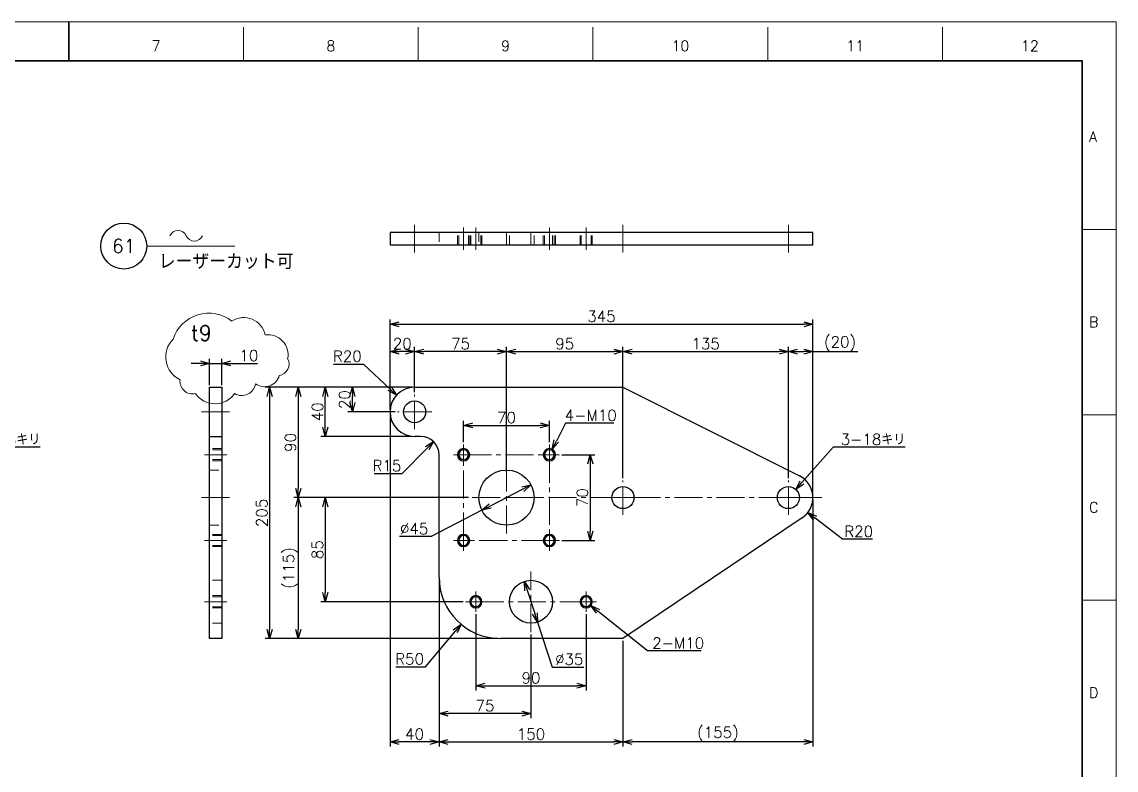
# Model space of a CAD drawing. Header units: millimetres. Extents: x 0 to 1764, y -17 to 1242.
# Drawn here: x 871 to 1764, y 631 to 1242 of the extents above; entities that cross this region are included whole.
import ezdxf
from ezdxf import colors
from ezdxf.entities.mleader import LeaderData, LeaderLine
from ezdxf.enums import TextEntityAlignment as Align
from ezdxf.math import Vec2, Vec3

# ---------------------------------------------------------------- set-up
doc = ezdxf.new("R2010")
doc.units = ezdxf.units.MM
doc.header["$LTSCALE"] = 1.2
doc.header["$PDMODE"] = 99
doc.header["$PDSIZE"] = 1
doc.linetypes.add('CENTER2', pattern=[28.575, 19.05, -3.175, 3.175, -3.175])
doc.linetypes.add('HIDDEN', pattern=[9.525, 6.35, -3.175])
for name, color, linetype, lineweight in [('02_SLIM', 4, 'Continuous', 13), ('04_HIDDEN', 2, 'HIDDEN', 13), ('05_CENTER', 4, 'CENTER2', 13), ('08_DIM', 3, 'Continuous', 13), ('90_FRAME', 5, 'Continuous', 35)]:
    doc.layers.add(name, color=color, linetype=linetype, lineweight=lineweight)
doc.layers.add('10_DRAFT', color=8, linetype='Continuous', lineweight=0, plot=False)
doc.layers.add('91_BLANK', color=5, linetype='Continuous', lineweight=0, plot=False)
doc.styles.add('KSS_TXT', font='txt.shx', dxfattribs={"bigfont": 'extfont2.shx'})
doc.styles.get("Standard").update_dxf_attribs({"font": 'txt.shx', "bigfont": 'extfont2.shx'})
doc.dimstyles.new('KSS_DIM', dxfattribs={"dimscale": 3, "dimtxt": 3, "dimasz": 2.5, "dimexe": 1.25, "dimexo": 0.625, "dimtad": 1, "dimdsep": 46, "dimtxsty": 'KSS_TXT', "dimblk": 'OPEN30', "dimcen": 0, "dimazin": 2, "dimtfac": 0.75, "dimtmove": 0, "dimatfit": 3, "dimldrblk": 'OPEN30', "dimfxl": 1.25, "dimtolj": 1, "dimarcsym": 0})
doc.dimstyles.new('KSS_DIM$3', dxfattribs={"dimscale": 3, "dimtxt": 3, "dimasz": 2.5, "dimexe": 1.25, "dimexo": 0.625, "dimtad": 1, "dimtih": 1, "dimtoh": 1, "dimdsep": 46, "dimtxsty": 'KSS_TXT', "dimblk": 'OPEN30', "dimcen": 0, "dimazin": 2, "dimtfac": 0.75, "dimtofl": 0, "dimtmove": 0, "dimatfit": 3, "dimldrblk": 'OPEN30', "dimfxl": 1.25, "dimtolj": 1, "dimarcsym": 0})
doc.dimstyles.new('KSS_DIM$4', dxfattribs={"dimscale": 3, "dimtxt": 3, "dimasz": 2.5, "dimexe": 1.25, "dimexo": 0.625, "dimtad": 1, "dimtih": 1, "dimtoh": 1, "dimdsep": 46, "dimtxsty": 'KSS_TXT', "dimblk": 'OPEN30', "dimcen": 0, "dimse1": 1, "dimazin": 2, "dimtfac": 0.75, "dimtofl": 0, "dimtmove": 0, "dimatfit": 3, "dimldrblk": 'OPEN30', "dimfxl": 1.25, "dimtolj": 1, "dimarcsym": 0})

# ---------------------------------------------------------------- blocks, each defined once
blk = doc.blocks.new('M10Tz_1_1')
at = {"color": 0}
for radius in [5, 4]:
    blk.add_circle((0, 0), radius, dxfattribs=at)
at = {"layer": '05_CENTER'}
for p, q in [((8.34, 0), (-8.34, 0)), ((0, -8.34), (0, 8.34))]:
    blk.add_line(p, q, dxfattribs=at)
blk = doc.blocks.new('_Open30')
at = {"color": 0, "linetype": 'ByBlock', "lineweight": -2}
for p, q in [((-1, 0.27), (0, 0)), ((0, 0), (-1, -0.27)), ((0, 0), (-1, 0))]:
    blk.add_line(p, q, dxfattribs=at)
blk = doc.blocks.new('*D168')
at = {"layer": '08_DIM', "color": 0, "lineweight": -2, "transparency": 16777216}
for p, q in [((1024.47, 945.28), (1024.47, 966.72)), ((1034.47, 945.28), (1034.47, 966.72)), ((1016.97, 962.97), (1009.47, 962.97)), ((1024.47, 962.97), (1034.47, 962.97)), ((1041.97, 962.97), (1063.72, 962.97))]:
    blk.add_line(p, q, dxfattribs=at)
at = {"layer": 'Defpoints', "color": 0, "transparency": 16777216}
for p in [(1034.47, 962.97), (1024.47, 943.41), (1034.47, 943.41)]:
    blk.add_point(p, dxfattribs=at)
at = {"layer": '08_DIM', "color": 0, "lineweight": -2, "transparency": 16777216, "xscale": 7.5, "yscale": 7.5, "zscale": 7.5}
blk.add_blockref('_Open30', (1024.47, 962.97), dxfattribs=at)
at = {"layer": '08_DIM', "color": 0, "lineweight": -2, "transparency": 16777216, "xscale": 7.5, "yscale": 7.5, "zscale": 7.5, "rotation": 180}
blk.add_blockref('_Open30', (1034.47, 962.97), dxfattribs=at)
at = {"layer": '08_DIM', "color": 0, "transparency": 16777216, "insert": (1056.59, 969.34), "char_height": 9, "attachment_point": 5, "style": 'KSS_TXT'}
blk.add_mtext('\\A1;10', dxfattribs=at)
blk = doc.blocks.new('*D172')
at = {"layer": '08_DIM', "color": 0, "lineweight": -2, "transparency": 16777216}
for p, q in [((1171.72, 925.28), (1171.72, 998.62)), ((1179.22, 994.87), (1509.22, 994.87)), ((1516.72, 855.28), (1516.72, 998.62))]:
    blk.add_line(p, q, dxfattribs=at)
at = {"layer": 'Defpoints', "color": 0, "transparency": 16777216}
for p in [(1516.72, 994.87), (1171.72, 923.41), (1516.72, 853.41)]:
    blk.add_point(p, dxfattribs=at)
at = {"layer": '08_DIM', "color": 0, "lineweight": -2, "transparency": 16777216, "xscale": 7.5, "yscale": 7.5, "zscale": 7.5, "rotation": 180}
blk.add_blockref('_Open30', (1171.72, 994.87), dxfattribs=at)
at = {"layer": '08_DIM', "color": 0, "lineweight": -2, "transparency": 16777216, "xscale": 7.5, "yscale": 7.5, "zscale": 7.5}
blk.add_blockref('_Open30', (1516.72, 994.87), dxfattribs=at)
at = {"layer": '08_DIM', "color": 0, "transparency": 16777216, "insert": (1344.22, 1001.25), "char_height": 9, "attachment_point": 5, "style": 'KSS_TXT'}
blk.add_mtext('\\A1;345', dxfattribs=at)
blk = doc.blocks.new('*D173')
at = {"layer": '08_DIM', "color": 0, "lineweight": -2, "transparency": 16777216}
for p, q in [((1171.72, 925.28), (1171.72, 976.34)), ((1191.72, 939.32), (1191.72, 976.34)), ((1184.22, 972.59), (1179.22, 972.59))]:
    blk.add_line(p, q, dxfattribs=at)
at = {"layer": 'Defpoints', "color": 0, "transparency": 16777216}
for p in [(1171.72, 972.59), (1191.72, 937.44), (1171.72, 923.41)]:
    blk.add_point(p, dxfattribs=at)
at = {"layer": '08_DIM', "color": 0, "lineweight": -2, "transparency": 16777216, "xscale": 7.5, "yscale": 7.5, "zscale": 7.5, "rotation": 180}
blk.add_blockref('_Open30', (1171.72, 972.59), dxfattribs=at)
at = {"layer": '08_DIM', "color": 0, "lineweight": -2, "transparency": 16777216, "xscale": 7.5, "yscale": 7.5, "zscale": 7.5}
blk.add_blockref('_Open30', (1191.72, 972.59), dxfattribs=at)
at = {"layer": '08_DIM', "color": 0, "transparency": 16777216, "insert": (1181.72, 978.97), "char_height": 9, "attachment_point": 5, "style": 'KSS_TXT'}
blk.add_mtext('\\A1;20', dxfattribs=at)
blk = doc.blocks.new('*D174')
at = {"layer": '08_DIM', "color": 0, "lineweight": -2, "transparency": 16777216}
for p, q in [((1361.72, 869.32), (1361.72, 976.34)), ((1496.72, 869.32), (1496.72, 976.34)), ((1369.22, 972.59), (1489.22, 972.59))]:
    blk.add_line(p, q, dxfattribs=at)
at = {"layer": 'Defpoints', "color": 0, "transparency": 16777216}
for p in [(1496.72, 972.59), (1361.72, 867.44), (1496.72, 867.44)]:
    blk.add_point(p, dxfattribs=at)
at = {"layer": '08_DIM', "color": 0, "lineweight": -2, "transparency": 16777216, "xscale": 7.5, "yscale": 7.5, "zscale": 7.5, "rotation": 180}
blk.add_blockref('_Open30', (1361.72, 972.59), dxfattribs=at)
at = {"layer": '08_DIM', "color": 0, "lineweight": -2, "transparency": 16777216, "xscale": 7.5, "yscale": 7.5, "zscale": 7.5}
blk.add_blockref('_Open30', (1496.72, 972.59), dxfattribs=at)
at = {"layer": '08_DIM', "color": 0, "transparency": 16777216, "insert": (1429.22, 978.97), "char_height": 9, "attachment_point": 5, "style": 'KSS_TXT'}
blk.add_mtext('\\A1;135', dxfattribs=at)
blk = doc.blocks.new('*D175')
at = {"layer": '08_DIM', "color": 0, "lineweight": -2, "transparency": 16777216}
for p, q in [((1266.72, 874.82), (1266.72, 976.34)), ((1361.72, 869.32), (1361.72, 976.34)), ((1274.22, 972.59), (1354.22, 972.59))]:
    blk.add_line(p, q, dxfattribs=at)
at = {"layer": 'Defpoints', "color": 0, "transparency": 16777216}
for p in [(1361.72, 972.59), (1266.72, 872.94), (1361.72, 867.44)]:
    blk.add_point(p, dxfattribs=at)
at = {"layer": '08_DIM', "color": 0, "lineweight": -2, "transparency": 16777216, "xscale": 7.5, "yscale": 7.5, "zscale": 7.5, "rotation": 180}
blk.add_blockref('_Open30', (1266.72, 972.59), dxfattribs=at)
at = {"layer": '08_DIM', "color": 0, "lineweight": -2, "transparency": 16777216, "xscale": 7.5, "yscale": 7.5, "zscale": 7.5}
blk.add_blockref('_Open30', (1361.72, 972.59), dxfattribs=at)
at = {"layer": '08_DIM', "color": 0, "transparency": 16777216, "insert": (1314.22, 978.97), "char_height": 9, "attachment_point": 5, "style": 'KSS_TXT'}
blk.add_mtext('\\A1;95', dxfattribs=at)
blk = doc.blocks.new('*D176')
at = {"layer": '08_DIM', "color": 0, "lineweight": -2, "transparency": 16777216}
for p, q in [((1191.72, 939.32), (1191.72, 976.34)), ((1266.72, 874.82), (1266.72, 976.34)), ((1259.22, 972.59), (1199.22, 972.59))]:
    blk.add_line(p, q, dxfattribs=at)
at = {"layer": 'Defpoints', "color": 0, "transparency": 16777216}
for p in [(1191.72, 972.59), (1191.72, 937.44), (1266.72, 872.94)]:
    blk.add_point(p, dxfattribs=at)
at = {"layer": '08_DIM', "color": 0, "lineweight": -2, "transparency": 16777216, "xscale": 7.5, "yscale": 7.5, "zscale": 7.5, "rotation": 180}
blk.add_blockref('_Open30', (1191.72, 972.59), dxfattribs=at)
at = {"layer": '08_DIM', "color": 0, "lineweight": -2, "transparency": 16777216, "xscale": 7.5, "yscale": 7.5, "zscale": 7.5}
blk.add_blockref('_Open30', (1266.72, 972.59), dxfattribs=at)
at = {"layer": '08_DIM', "color": 0, "transparency": 16777216, "insert": (1229.22, 978.97), "char_height": 9, "attachment_point": 5, "style": 'KSS_TXT'}
blk.add_mtext('\\A1;75', dxfattribs=at)
blk = doc.blocks.new('*D177')
at = {"layer": '08_DIM', "color": 0, "lineweight": -2, "transparency": 16777216}
for p, q in [((1231.72, 898.62), (1231.72, 916.13)), ((1239.22, 912.38), (1294.22, 912.38)), ((1301.72, 898.62), (1301.72, 916.13))]:
    blk.add_line(p, q, dxfattribs=at)
at = {"layer": 'Defpoints', "color": 0, "transparency": 16777216}
for p in [(1301.72, 912.38), (1231.72, 896.75), (1301.72, 896.75)]:
    blk.add_point(p, dxfattribs=at)
at = {"layer": '08_DIM', "color": 0, "lineweight": -2, "transparency": 16777216, "xscale": 7.5, "yscale": 7.5, "zscale": 7.5, "rotation": 180}
blk.add_blockref('_Open30', (1231.72, 912.38), dxfattribs=at)
at = {"layer": '08_DIM', "color": 0, "lineweight": -2, "transparency": 16777216, "xscale": 7.5, "yscale": 7.5, "zscale": 7.5}
blk.add_blockref('_Open30', (1301.72, 912.38), dxfattribs=at)
at = {"layer": '08_DIM', "color": 0, "transparency": 16777216, "insert": (1266.72, 918.75), "char_height": 9, "attachment_point": 5, "style": 'KSS_TXT'}
blk.add_mtext('\\A1;70', dxfattribs=at)
blk = doc.blocks.new('*D178')
at = {"layer": '08_DIM', "color": 0, "lineweight": -2, "transparency": 16777216}
for p, q in [((1311.94, 888.41), (1338.79, 888.41)), ((1335.04, 880.91), (1335.04, 825.91)), ((1311.94, 818.41), (1338.79, 818.41))]:
    blk.add_line(p, q, dxfattribs=at)
at = {"layer": 'Defpoints', "color": 0, "transparency": 16777216}
for p in [(1310.06, 888.41), (1310.06, 818.41), (1335.04, 818.41)]:
    blk.add_point(p, dxfattribs=at)
at = {"layer": '08_DIM', "color": 0, "lineweight": -2, "transparency": 16777216, "xscale": 7.5, "yscale": 7.5, "zscale": 7.5}
for p, rotation in [((1335.04, 888.41), 90), ((1335.04, 818.41), 270)]:
    blk.add_blockref('_Open30', p, dxfattribs=dict(at, rotation=rotation))
at = {"layer": '08_DIM', "color": 0, "transparency": 16777216, "insert": (1328.66, 853.41), "char_height": 9, "attachment_point": 5, "rotation": 90, "style": 'KSS_TXT'}
blk.add_mtext('\\A1;70', dxfattribs=at)
blk = doc.blocks.new('*D204')
at = {"layer": '08_DIM', "color": 0, "lineweight": -2, "transparency": 16777216}
for p, q in [((827.66, 894.52), (802.02, 865.73)), ((886.23, 894.52), (827.66, 894.52))]:
    blk.add_line(p, q, dxfattribs=at)
at = {"layer": 'Defpoints', "color": 0, "transparency": 16777216}
for p in [(797.03, 860.13), (785.06, 846.69)]:
    blk.add_point(p, dxfattribs=at)
at = {"layer": '08_DIM', "color": 0, "lineweight": -2, "transparency": 16777216, "xscale": 7.5, "yscale": 7.5, "zscale": 7.5, "rotation": 228.3152698209892}
blk.add_blockref('_Open30', (797.03, 860.13), dxfattribs=at)
at = {"layer": '08_DIM', "color": 0, "transparency": 16777216, "insert": (860.13, 900.9), "char_height": 9, "attachment_point": 5, "style": 'KSS_TXT'}
blk.add_mtext('\\A1;3-18キリ', dxfattribs=at)
blk = doc.blocks.new('*D206')
at = {"layer": '08_DIM', "color": 0, "lineweight": -2, "transparency": 16777216}
for p, q in [((1496.72, 869.32), (1496.72, 976.34)), ((1516.72, 855.28), (1516.72, 976.34)), ((1504.22, 972.59), (1509.22, 972.59)), ((1516.72, 972.59), (1553.47, 972.59))]:
    blk.add_line(p, q, dxfattribs=at)
at = {"layer": 'Defpoints', "color": 0, "transparency": 16777216}
for p in [(1516.72, 972.59), (1496.72, 867.44), (1516.72, 853.41)]:
    blk.add_point(p, dxfattribs=at)
at = {"layer": '08_DIM', "color": 0, "lineweight": -2, "transparency": 16777216, "xscale": 7.5, "yscale": 7.5, "zscale": 7.5, "rotation": 180}
blk.add_blockref('_Open30', (1496.72, 972.59), dxfattribs=at)
at = {"layer": '08_DIM', "color": 0, "lineweight": -2, "transparency": 16777216, "xscale": 7.5, "yscale": 7.5, "zscale": 7.5}
blk.add_blockref('_Open30', (1516.72, 972.59), dxfattribs=at)
at = {"layer": '08_DIM', "color": 0, "transparency": 16777216, "insert": (1538.85, 978.97), "char_height": 9, "attachment_point": 5, "style": 'KSS_TXT'}
blk.add_mtext('\\A1;(20)', dxfattribs=at)
blk = doc.blocks.new('*D223')
at = {"layer": '08_DIM', "color": 0, "lineweight": -2, "transparency": 16777216}
for p, q in [((1211.72, 786.53), (1211.72, 650.25)), ((1361.72, 736.53), (1361.72, 650.25)), ((1219.22, 654), (1354.22, 654))]:
    blk.add_line(p, q, dxfattribs=at)
at = {"layer": 'Defpoints', "color": 0, "transparency": 16777216}
for p in [(1211.72, 788.41), (1361.72, 738.41), (1361.72, 654)]:
    blk.add_point(p, dxfattribs=at)
at = {"layer": '08_DIM', "color": 0, "lineweight": -2, "transparency": 16777216, "xscale": 7.5, "yscale": 7.5, "zscale": 7.5, "rotation": 180}
blk.add_blockref('_Open30', (1211.72, 654), dxfattribs=at)
at = {"layer": '08_DIM', "color": 0, "lineweight": -2, "transparency": 16777216, "xscale": 7.5, "yscale": 7.5, "zscale": 7.5}
blk.add_blockref('_Open30', (1361.72, 654), dxfattribs=at)
at = {"layer": '08_DIM', "color": 0, "transparency": 16777216, "insert": (1286.72, 660.38), "char_height": 9, "attachment_point": 5, "style": 'KSS_TXT'}
blk.add_mtext('\\A1;150', dxfattribs=at)
blk = doc.blocks.new('*D213')
at = {"layer": '08_DIM', "color": 0, "lineweight": -2, "transparency": 16777216}
for p, q in [((1235.67, 853.41), (1115.18, 853.41)), ((1118.93, 845.91), (1118.93, 775.91)), ((1231.51, 768.41), (1115.18, 768.41))]:
    blk.add_line(p, q, dxfattribs=at)
at = {"layer": 'Defpoints', "color": 0, "transparency": 16777216}
for p in [(1237.54, 853.41), (1118.93, 768.41), (1233.38, 768.41)]:
    blk.add_point(p, dxfattribs=at)
at = {"layer": '08_DIM', "color": 0, "lineweight": -2, "transparency": 16777216, "xscale": 7.5, "yscale": 7.5, "zscale": 7.5}
for p, rotation in [((1118.93, 853.41), 90), ((1118.93, 768.41), 270)]:
    blk.add_blockref('_Open30', p, dxfattribs=dict(at, rotation=rotation))
at = {"layer": '08_DIM', "color": 0, "transparency": 16777216, "insert": (1112.56, 810.91), "char_height": 9, "attachment_point": 5, "rotation": 90, "style": 'KSS_TXT'}
blk.add_mtext('\\A1;85', dxfattribs=at)
blk = doc.blocks.new('*D214')
at = {"layer": '08_DIM', "color": 0, "lineweight": -2, "transparency": 16777216}
for p, q in [((1171.72, 921.53), (1171.72, 650.25)), ((1211.72, 786.53), (1211.72, 650.25)), ((1204.22, 654), (1179.22, 654))]:
    blk.add_line(p, q, dxfattribs=at)
at = {"layer": 'Defpoints', "color": 0, "transparency": 16777216}
for p in [(1171.72, 923.41), (1211.72, 788.41), (1171.72, 654)]:
    blk.add_point(p, dxfattribs=at)
at = {"layer": '08_DIM', "color": 0, "lineweight": -2, "transparency": 16777216, "xscale": 7.5, "yscale": 7.5, "zscale": 7.5, "rotation": 180}
blk.add_blockref('_Open30', (1171.72, 654), dxfattribs=at)
at = {"layer": '08_DIM', "color": 0, "lineweight": -2, "transparency": 16777216, "xscale": 7.5, "yscale": 7.5, "zscale": 7.5}
blk.add_blockref('_Open30', (1211.72, 654), dxfattribs=at)
at = {"layer": '08_DIM', "color": 0, "transparency": 16777216, "insert": (1191.72, 660.38), "char_height": 9, "attachment_point": 5, "style": 'KSS_TXT'}
blk.add_mtext('\\A1;40', dxfattribs=at)
blk = doc.blocks.new('*D215')
at = {"layer": '08_DIM', "color": 0, "lineweight": -2, "transparency": 16777216}
for p, q in [((1189.85, 943.41), (1069.75, 943.41)), ((1073.5, 935.91), (1073.5, 745.91)), ((1259.85, 738.41), (1069.75, 738.41))]:
    blk.add_line(p, q, dxfattribs=at)
at = {"layer": 'Defpoints', "color": 0, "transparency": 16777216}
for p in [(1191.72, 943.41), (1073.5, 738.41), (1261.72, 738.41)]:
    blk.add_point(p, dxfattribs=at)
at = {"layer": '08_DIM', "color": 0, "lineweight": -2, "transparency": 16777216, "xscale": 7.5, "yscale": 7.5, "zscale": 7.5}
for p, rotation in [((1073.5, 943.41), 90), ((1073.5, 738.41), 270)]:
    blk.add_blockref('_Open30', p, dxfattribs=dict(at, rotation=rotation))
at = {"layer": '08_DIM', "color": 0, "transparency": 16777216, "insert": (1067.13, 840.91), "char_height": 9, "attachment_point": 5, "rotation": 90, "style": 'KSS_TXT'}
blk.add_mtext('\\A1;205', dxfattribs=at)
blk = doc.blocks.new('*D216')
at = {"layer": '08_DIM', "color": 0, "lineweight": -2, "transparency": 16777216}
for p, q in [((1235.67, 853.41), (1093.12, 853.41)), ((1096.87, 845.91), (1096.87, 745.91)), ((1259.85, 738.41), (1093.12, 738.41))]:
    blk.add_line(p, q, dxfattribs=at)
at = {"layer": 'Defpoints', "color": 0, "transparency": 16777216}
for p in [(1237.54, 853.41), (1096.87, 738.41), (1261.72, 738.41)]:
    blk.add_point(p, dxfattribs=at)
at = {"layer": '08_DIM', "color": 0, "lineweight": -2, "transparency": 16777216, "xscale": 7.5, "yscale": 7.5, "zscale": 7.5}
for p, rotation in [((1096.87, 853.41), 90), ((1096.87, 738.41), 270)]:
    blk.add_blockref('_Open30', p, dxfattribs=dict(at, rotation=rotation))
at = {"layer": '08_DIM', "color": 0, "transparency": 16777216, "insert": (1090.5, 795.91), "char_height": 9, "attachment_point": 5, "rotation": 90, "style": 'KSS_TXT'}
blk.add_mtext('\\A1;(115)', dxfattribs=at)
blk = doc.blocks.new('*D217')
at = {"layer": '08_DIM', "color": 0, "lineweight": -2, "transparency": 16777216}
for p, q in [((1516.72, 851.53), (1516.72, 650.25)), ((1361.72, 736.53), (1361.72, 650.25)), ((1509.22, 654), (1369.22, 654))]:
    blk.add_line(p, q, dxfattribs=at)
at = {"layer": 'Defpoints', "color": 0, "transparency": 16777216}
for p in [(1516.72, 853.41), (1361.72, 738.41), (1361.72, 654)]:
    blk.add_point(p, dxfattribs=at)
at = {"layer": '08_DIM', "color": 0, "lineweight": -2, "transparency": 16777216, "xscale": 7.5, "yscale": 7.5, "zscale": 7.5, "rotation": 180}
blk.add_blockref('_Open30', (1361.72, 654), dxfattribs=at)
at = {"layer": '08_DIM', "color": 0, "lineweight": -2, "transparency": 16777216, "xscale": 7.5, "yscale": 7.5, "zscale": 7.5}
blk.add_blockref('_Open30', (1516.72, 654), dxfattribs=at)
at = {"layer": '08_DIM', "color": 0, "transparency": 16777216, "insert": (1439.22, 660.38), "char_height": 9, "attachment_point": 5, "style": 'KSS_TXT'}
blk.add_mtext('\\A1;(155)', dxfattribs=at)
blk = doc.blocks.new('*D218')
at = {"layer": '08_DIM', "color": 0, "lineweight": -2, "transparency": 16777216}
for p, q in [((1241.72, 758.19), (1241.72, 696.13)), ((1331.72, 758.19), (1331.72, 696.13)), ((1249.22, 699.88), (1324.22, 699.88))]:
    blk.add_line(p, q, dxfattribs=at)
at = {"layer": 'Defpoints', "color": 0, "transparency": 16777216}
for p in [(1241.72, 760.07), (1331.72, 760.07), (1331.72, 699.88)]:
    blk.add_point(p, dxfattribs=at)
at = {"layer": '08_DIM', "color": 0, "lineweight": -2, "transparency": 16777216, "xscale": 7.5, "yscale": 7.5, "zscale": 7.5, "rotation": 180}
blk.add_blockref('_Open30', (1241.72, 699.88), dxfattribs=at)
at = {"layer": '08_DIM', "color": 0, "lineweight": -2, "transparency": 16777216, "xscale": 7.5, "yscale": 7.5, "zscale": 7.5}
blk.add_blockref('_Open30', (1331.72, 699.88), dxfattribs=at)
at = {"layer": '08_DIM', "color": 0, "transparency": 16777216, "insert": (1286.72, 706.25), "char_height": 9, "attachment_point": 5, "style": 'KSS_TXT'}
blk.add_mtext('\\A1;90', dxfattribs=at)
blk = doc.blocks.new('*D219')
at = {"layer": '08_DIM', "color": 0, "lineweight": -2, "transparency": 16777216}
for p, q in [((1211.72, 786.53), (1211.72, 673.46)), ((1286.72, 741.7), (1286.72, 673.46)), ((1279.22, 677.21), (1219.22, 677.21))]:
    blk.add_line(p, q, dxfattribs=at)
at = {"layer": 'Defpoints', "color": 0, "transparency": 16777216}
for p in [(1211.72, 788.41), (1286.72, 743.58), (1211.72, 677.21)]:
    blk.add_point(p, dxfattribs=at)
at = {"layer": '08_DIM', "color": 0, "lineweight": -2, "transparency": 16777216, "xscale": 7.5, "yscale": 7.5, "zscale": 7.5, "rotation": 180}
blk.add_blockref('_Open30', (1211.72, 677.21), dxfattribs=at)
at = {"layer": '08_DIM', "color": 0, "lineweight": -2, "transparency": 16777216, "xscale": 7.5, "yscale": 7.5, "zscale": 7.5}
blk.add_blockref('_Open30', (1286.72, 677.21), dxfattribs=at)
at = {"layer": '08_DIM', "color": 0, "transparency": 16777216, "insert": (1249.22, 683.58), "char_height": 9, "attachment_point": 5, "style": 'KSS_TXT'}
blk.add_mtext('\\A1;75', dxfattribs=at)
blk = doc.blocks.new('*D220')
at = {"layer": '08_DIM', "color": 0, "lineweight": -2, "transparency": 16777216}
for p, q in [((1189.85, 943.41), (1137.28, 943.41)), ((1141.03, 930.91), (1141.03, 935.91)), ((1175.81, 923.41), (1137.28, 923.41))]:
    blk.add_line(p, q, dxfattribs=at)
at = {"layer": 'Defpoints', "color": 0, "transparency": 16777216}
for p in [(1141.03, 943.41), (1191.72, 943.41), (1177.69, 923.41)]:
    blk.add_point(p, dxfattribs=at)
at = {"layer": '08_DIM', "color": 0, "lineweight": -2, "transparency": 16777216, "xscale": 7.5, "yscale": 7.5, "zscale": 7.5}
for p, rotation in [((1141.03, 943.41), 90), ((1141.03, 923.41), 270)]:
    blk.add_blockref('_Open30', p, dxfattribs=dict(at, rotation=rotation))
at = {"layer": '08_DIM', "color": 0, "transparency": 16777216, "insert": (1134.66, 933.41), "char_height": 9, "attachment_point": 5, "rotation": 90, "style": 'KSS_TXT'}
blk.add_mtext('\\A1;20', dxfattribs=at)
blk = doc.blocks.new('*D221')
at = {"layer": '08_DIM', "color": 0, "lineweight": -2, "transparency": 16777216}
for p, q in [((1189.85, 943.41), (1115.18, 943.41)), ((1118.93, 910.91), (1118.93, 935.91)), ((1189.85, 903.41), (1115.18, 903.41))]:
    blk.add_line(p, q, dxfattribs=at)
at = {"layer": 'Defpoints', "color": 0, "transparency": 16777216}
for p in [(1118.93, 943.41), (1191.72, 943.41), (1191.72, 903.41)]:
    blk.add_point(p, dxfattribs=at)
at = {"layer": '08_DIM', "color": 0, "lineweight": -2, "transparency": 16777216, "xscale": 7.5, "yscale": 7.5, "zscale": 7.5}
for p, rotation in [((1118.93, 943.41), 90), ((1118.93, 903.41), 270)]:
    blk.add_blockref('_Open30', p, dxfattribs=dict(at, rotation=rotation))
at = {"layer": '08_DIM', "color": 0, "transparency": 16777216, "insert": (1112.56, 923.41), "char_height": 9, "attachment_point": 5, "rotation": 90, "style": 'KSS_TXT'}
blk.add_mtext('\\A1;40', dxfattribs=at)
blk = doc.blocks.new('*D222')
at = {"layer": '08_DIM', "color": 0, "lineweight": -2, "transparency": 16777216}
for p, q in [((1189.85, 943.41), (1093.12, 943.41)), ((1096.87, 935.91), (1096.87, 860.91)), ((1235.67, 853.41), (1093.12, 853.41))]:
    blk.add_line(p, q, dxfattribs=at)
at = {"layer": 'Defpoints', "color": 0, "transparency": 16777216}
for p in [(1191.72, 943.41), (1096.87, 853.41), (1237.54, 853.41)]:
    blk.add_point(p, dxfattribs=at)
at = {"layer": '08_DIM', "color": 0, "lineweight": -2, "transparency": 16777216, "xscale": 7.5, "yscale": 7.5, "zscale": 7.5}
for p, rotation in [((1096.87, 943.41), 90), ((1096.87, 853.41), 270)]:
    blk.add_blockref('_Open30', p, dxfattribs=dict(at, rotation=rotation))
at = {"layer": '08_DIM', "color": 0, "transparency": 16777216, "insert": (1090.5, 898.41), "char_height": 9, "attachment_point": 5, "rotation": 90, "style": 'KSS_TXT'}
blk.add_mtext('\\A1;90', dxfattribs=at)
blk = doc.blocks.new('*D224')
at = {"layer": '08_DIM', "color": 0, "lineweight": -2, "transparency": 16777216}
for p, q in [((1540.88, 819.44), (1518.52, 836.64)), ((1565.25, 819.44), (1540.88, 819.44))]:
    blk.add_line(p, q, dxfattribs=at)
at = {"layer": 'Defpoints', "color": 0, "transparency": 16777216}
for p in [(1496.72, 853.41), (1512.58, 841.21)]:
    blk.add_point(p, dxfattribs=at)
at = {"layer": '08_DIM', "color": 0, "lineweight": -2, "transparency": 16777216, "xscale": 7.5, "yscale": 7.5, "zscale": 7.5, "rotation": 142.43372077213}
blk.add_blockref('_Open30', (1512.58, 841.21), dxfattribs=at)
at = {"layer": '08_DIM', "color": 0, "transparency": 16777216, "insert": (1554, 825.82), "char_height": 9, "attachment_point": 5, "style": 'KSS_TXT'}
blk.add_mtext('\\A1;R20', dxfattribs=at)
blk = doc.blocks.new('*D209')
at = {"layer": '08_DIM', "color": 0, "lineweight": -2, "transparency": 16777216}
for p, q in [((1125.6, 962.4), (1149.98, 962.4)), ((1149.98, 962.4), (1171.63, 942.18))]:
    blk.add_line(p, q, dxfattribs=at)
at = {"layer": 'Defpoints', "color": 0, "transparency": 16777216}
for p in [(1177.11, 937.06), (1191.72, 923.41)]:
    blk.add_point(p, dxfattribs=at)
at = {"layer": '08_DIM', "color": 0, "lineweight": -2, "transparency": 16777216, "xscale": 7.5, "yscale": 7.5, "zscale": 7.5, "rotation": 316.9524721865811}
blk.add_blockref('_Open30', (1177.11, 937.06), dxfattribs=at)
at = {"layer": '08_DIM', "color": 0, "transparency": 16777216, "insert": (1136.85, 968.78), "char_height": 9, "attachment_point": 5, "style": 'KSS_TXT'}
blk.add_mtext('\\A1;R20', dxfattribs=at)
blk = doc.blocks.new('*D210')
at = {"layer": '08_DIM', "color": 0, "lineweight": -2, "transparency": 16777216}
for p, q in [((1181.55, 873.05), (1202, 893.74)), ((1158.67, 873.05), (1181.55, 873.05))]:
    blk.add_line(p, q, dxfattribs=at)
at = {"layer": 'Defpoints', "color": 0, "transparency": 16777216}
for p in [(1196.72, 888.41), (1186.18, 877.74)]:
    blk.add_point(p, dxfattribs=at)
at = {"layer": '08_DIM', "color": 0, "lineweight": -2, "transparency": 16777216, "xscale": 7.5, "yscale": 7.5, "zscale": 7.5, "rotation": 45.33761235152977}
blk.add_blockref('_Open30', (1207.27, 899.08), dxfattribs=at)
at = {"layer": '08_DIM', "color": 0, "transparency": 16777216, "insert": (1169.17, 879.42), "char_height": 9, "attachment_point": 5, "style": 'KSS_TXT'}
blk.add_mtext('\\A1;R15', dxfattribs=at)
blk = doc.blocks.new('*D211')
at = {"layer": '08_DIM', "color": 0, "lineweight": -2, "transparency": 16777216}
for p, q in [((1200.78, 715.39), (1224.88, 744.26)), ((1176.4, 715.39), (1200.78, 715.39))]:
    blk.add_line(p, q, dxfattribs=at)
at = {"layer": 'Defpoints', "color": 0, "transparency": 16777216}
for p in [(1261.72, 788.41), (1229.69, 750.02)]:
    blk.add_point(p, dxfattribs=at)
at = {"layer": '08_DIM', "color": 0, "lineweight": -2, "transparency": 16777216, "xscale": 7.5, "yscale": 7.5, "zscale": 7.5, "rotation": 50.15106140662692}
blk.add_blockref('_Open30', (1229.69, 750.02), dxfattribs=at)
at = {"layer": '08_DIM', "color": 0, "transparency": 16777216, "insert": (1187.65, 721.76), "char_height": 9, "attachment_point": 5, "style": 'KSS_TXT'}
blk.add_mtext('\\A1;R50', dxfattribs=at)
blk = doc.blocks.new('*D212')
at = {"layer": '08_DIM', "color": 0, "lineweight": -2, "transparency": 16777216}
for p, q in [((1283.64, 777.92), (1289.81, 758.9)), ((1292.13, 751.76), (1304.03, 715.12)), ((1304.03, 715.12), (1329.9, 715.12))]:
    blk.add_line(p, q, dxfattribs=at)
at = {"layer": 'Defpoints', "color": 0, "transparency": 16777216}
for p in [(1281.32, 785.05), (1292.13, 751.76)]:
    blk.add_point(p, dxfattribs=at)
at = {"layer": '08_DIM', "color": 0, "lineweight": -2, "transparency": 16777216, "xscale": 7.5, "yscale": 7.5, "zscale": 7.5}
for p, rotation in [((1281.32, 785.05), 107.9911518152265), ((1292.13, 751.76), 287.9911518152264)]:
    blk.add_blockref('_Open30', p, dxfattribs=dict(at, rotation=rotation))
at = {"layer": '08_DIM', "color": 0, "transparency": 16777216, "insert": (1317.9, 721.5), "char_height": 9, "attachment_point": 5, "style": 'KSS_TXT'}
blk.add_mtext('\\A1;%%C35', dxfattribs=at)
blk = doc.blocks.new('*D207')
at = {"layer": '08_DIM', "color": 0, "lineweight": -2, "transparency": 16777216}
for p, q in [((1381.68, 728.35), (1341.48, 760.59)), ((1425.56, 728.35), (1381.68, 728.35))]:
    blk.add_line(p, q, dxfattribs=at)
at = {"layer": 'Defpoints', "color": 0, "transparency": 16777216}
for p in [(1327.82, 771.53), (1335.62, 765.28)]:
    blk.add_point(p, dxfattribs=at)
at = {"layer": '08_DIM', "color": 0, "lineweight": -2, "transparency": 16777216, "xscale": 7.5, "yscale": 7.5, "zscale": 7.5, "rotation": 141.2777189772902}
blk.add_blockref('_Open30', (1335.62, 765.28), dxfattribs=at)
at = {"layer": '08_DIM', "color": 0, "transparency": 16777216, "insert": (1406.81, 734.72), "char_height": 9, "attachment_point": 5, "style": 'KSS_TXT'}
blk.add_mtext('\\A1;2-M10', dxfattribs=at)
blk = doc.blocks.new('*D208')
at = {"layer": '08_DIM', "color": 0, "lineweight": -2, "transparency": 16777216}
for p, q in [((1533.34, 894.52), (1507.7, 865.73)), ((1591.91, 894.52), (1533.34, 894.52))]:
    blk.add_line(p, q, dxfattribs=at)
at = {"layer": 'Defpoints', "color": 0, "transparency": 16777216}
for p in [(1502.71, 860.13), (1490.74, 846.69)]:
    blk.add_point(p, dxfattribs=at)
at = {"layer": '08_DIM', "color": 0, "lineweight": -2, "transparency": 16777216, "xscale": 7.5, "yscale": 7.5, "zscale": 7.5, "rotation": 228.3152698209887}
blk.add_blockref('_Open30', (1502.71, 860.13), dxfattribs=at)
at = {"layer": '08_DIM', "color": 0, "transparency": 16777216, "insert": (1565.81, 900.9), "char_height": 9, "attachment_point": 5, "style": 'KSS_TXT'}
blk.add_mtext('\\A1;3-18キリ', dxfattribs=at)
blk = doc.blocks.new('*D225')
at = {"layer": '08_DIM', "color": 0, "lineweight": -2, "transparency": 16777216}
for p, q in [((1314.85, 914.17), (1307.4, 899.54)), ((1354.23, 914.17), (1314.85, 914.17))]:
    blk.add_line(p, q, dxfattribs=at)
at = {"layer": 'Defpoints', "color": 0, "transparency": 16777216}
for p in [(1303.99, 892.86), (1299.45, 883.95)]:
    blk.add_point(p, dxfattribs=at)
at = {"layer": '08_DIM', "color": 0, "lineweight": -2, "transparency": 16777216, "xscale": 7.5, "yscale": 7.5, "zscale": 7.5, "rotation": 242.9950106486229}
blk.add_blockref('_Open30', (1303.99, 892.86), dxfattribs=at)
at = {"layer": '08_DIM', "color": 0, "transparency": 16777216, "insert": (1335.48, 920.54), "char_height": 9, "attachment_point": 5, "style": 'KSS_TXT'}
blk.add_mtext('\\A1;4-M10', dxfattribs=at)
blk = doc.blocks.new('*D226')
at = {"layer": '08_DIM', "color": 0, "lineweight": -2, "transparency": 16777216}
for p, q in [((1280.05, 860.3), (1253.4, 846.51)), ((1246.74, 843.07), (1205.28, 821.61)), ((1205.28, 821.61), (1179.4, 821.61))]:
    blk.add_line(p, q, dxfattribs=at)
at = {"layer": 'Defpoints', "color": 0, "transparency": 16777216}
for p in [(1286.71, 863.75), (1246.74, 843.07)]:
    blk.add_point(p, dxfattribs=at)
at = {"layer": '08_DIM', "color": 0, "lineweight": -2, "transparency": 16777216, "xscale": 7.5, "yscale": 7.5, "zscale": 7.5}
for p, rotation in [((1286.71, 863.75), 27.36183363614655), ((1246.74, 843.07), 207.3618336361465)]:
    blk.add_blockref('_Open30', p, dxfattribs=dict(at, rotation=rotation))
at = {"layer": '08_DIM', "color": 0, "transparency": 16777216, "insert": (1191.4, 827.98), "char_height": 9, "attachment_point": 5, "style": 'KSS_TXT'}
blk.add_mtext('\\A1;%%C45', dxfattribs=at)
blk = doc.blocks.new('AM_BALLOON1')
at = {"transparency": 16777216}
blk.add_circle((0, 0), 5, dxfattribs=at)
blk.add_attdef('B_NUMBER', text='', height=3, dxfattribs=at).set_placement((0, 0), align=Align.MIDDLE_CENTER)
blk = doc.blocks.new('_OPEN')
at = {"color": 0, "linetype": 'ByBlock'}
for p, q in [((-1, 0.17), (0, 0)), ((0, 0), (-1, -0.17)), ((0, 0), (-1, 0))]:
    blk.add_line(p, q, dxfattribs=at)
blk = doc.blocks.new('p1ba05')
for centre, start, end in [((-2.95, 0.29), 24.2276, 155.5758), ((0, 1.62), 204.2276, 335.5758)]:
    blk.add_arc(centre, 1.62, start, end)

msp = doc.modelspace()

# ---------------------------------------------------------------- linework, layer by layer
at = {"color": 0}
for p, q in [((1191.724, 943.407), (1361.724, 943.407)), ((1361.724, 943.407), (1505.682, 871.288)), ((1024.47, 903.407), (1034.47, 903.407)), ((1196.724, 903.407), (1191.724, 903.407)), ((1211.724, 788.407), (1211.724, 888.407)), ((1507.893, 836.816), (1361.724, 738.407)), ((1361.724, 738.407), (1261.724, 738.407))]:
    msp.add_line(p, q, dxfattribs=at)
for points in [[(1171.724, 1069.648), (1171.724, 1059.648), (1516.724, 1059.648), (1516.724, 1069.648)], [(1034.47, 943.407), (1034.47, 738.407), (1024.47, 738.407), (1024.47, 943.407)]]:
    msp.add_lwpolyline(points, close=True, dxfattribs=at)
for centre, radius in [((1191.724, 923.407), 9), ((1266.724, 853.407), 22.5), ((1361.724, 853.407), 9), ((1496.724, 853.407), 9), ((1286.724, 768.407), 17.5)]:
    msp.add_circle(centre, radius, dxfattribs=at)
for centre, radius, start, end in [((1191.724, 923.407), 20, 90, 270), ((1196.724, 888.407), 15, 0, 90), ((1496.724, 853.407), 20, 303.950669, 63.390604), ((1261.724, 788.407), 50, 180, 270)]:
    msp.add_arc(centre, radius, start, end, dxfattribs=at)
at = {"layer": '02_SLIM', "color": 1}
msp.add_lwpolyline([(1042.618, 997.503, -0.5205671), (1069.973, 986.11, -0.5205671), (1088.21, 966.741, -0.5205671), (1081.372, 953.07, -0.5205671), (1061.995, 946.234, -0.5205671), (1044.898, 938.258, -0.5205671), (1012.983, 938.258, -0.5205671), (1000.445, 949.652, -0.5205671), (994.746, 982.692, -0.5205671)], format="xyb", close=True, dxfattribs=at)
at = {"layer": '04_HIDDEN'}
for p, q in [((1211.724, 1069.648), (1211.724, 1059.648)), ((1226.724, 1059.648), (1226.724, 1069.648)), ((1227.724, 1059.648), (1227.724, 1069.648)), ((1235.724, 1059.648), (1235.724, 1069.648)), ((1236.724, 1059.648), (1236.724, 1069.648)), ((1244.224, 1069.648), (1244.224, 1059.648)), ((1286.724, 1069.648), (1286.724, 1059.648)), ((1289.224, 1059.648), (1289.224, 1069.648)), ((1296.724, 1059.648), (1296.724, 1069.648)), ((1297.724, 1059.648), (1297.724, 1069.648)), ((1305.724, 1059.648), (1305.724, 1069.648)), ((1306.724, 1059.648), (1306.724, 1069.648)), ((1034.47, 893.407), (1024.47, 893.407)), ((1034.47, 892.407), (1024.47, 892.407)), ((1034.47, 884.407), (1024.47, 884.407)), ((1034.47, 883.407), (1024.47, 883.407)), ((1024.47, 875.907), (1034.47, 875.907)), ((1024.47, 830.907), (1034.47, 830.907)), ((1034.47, 823.407), (1024.47, 823.407)), ((1034.47, 822.407), (1024.47, 822.407)), ((1034.47, 814.407), (1024.47, 814.407)), ((1034.47, 813.407), (1024.47, 813.407)), ((1034.47, 785.907), (1024.47, 785.907)), ((1034.47, 773.407), (1024.47, 773.407)), ((1034.47, 772.407), (1024.47, 772.407)), ((1034.47, 764.407), (1024.47, 764.407)), ((1034.47, 763.407), (1024.47, 763.407)), ((1034.47, 750.907), (1024.47, 750.907))]:
    msp.add_line(p, q, dxfattribs=at)
at = {"layer": '04_HIDDEN', "color": 253}
for p, q in [((1236.724, 1059.648), (1236.724, 1069.648)), ((1237.724, 1059.648), (1237.724, 1069.648)), ((1245.724, 1059.648), (1245.724, 1069.648)), ((1246.724, 1059.648), (1246.724, 1069.648)), ((1269.224, 1059.648), (1269.224, 1069.648)), ((1304.224, 1059.648), (1304.224, 1069.648)), ((1326.724, 1059.648), (1326.724, 1069.648)), ((1327.724, 1059.648), (1327.724, 1069.648)), ((1335.724, 1059.648), (1335.724, 1069.648)), ((1336.724, 1059.648), (1336.724, 1069.648)), ((1034.47, 823.407), (1024.47, 823.407))]:
    msp.add_line(p, q, dxfattribs=at)
at = {"layer": '05_CENTER'}
for p, q in [((1191.724, 1076.11), (1191.724, 1053.296)), ((1231.724, 1055.562), (1231.724, 1073.734)), ((1301.724, 1055.562), (1301.724, 1073.734)), ((1361.724, 1076.11), (1361.724, 1053.296)), ((1496.724, 1076.11), (1496.724, 1053.296)), ((1191.724, 909.369), (1191.724, 937.445)), ((1018.007, 923.407), (1040.822, 923.407)), ((1205.762, 923.407), (1177.686, 923.407)), ((1038.556, 888.407), (1020.384, 888.407)), ((1266.724, 824.225), (1266.724, 882.588)), ((1361.724, 839.369), (1361.724, 867.445)), ((1496.724, 839.369), (1496.724, 867.445)), ((1018.007, 853.407), (1040.822, 853.407)), ((1295.905, 853.407), (1237.542, 853.407)), ((1266.724, 853.407), (1524.058, 853.407)), ((1375.762, 853.407), (1347.686, 853.407)), ((1510.762, 853.407), (1482.686, 853.407)), ((1038.556, 818.407), (1020.384, 818.407)), ((1286.724, 743.579), (1286.724, 793.234)), ((1038.556, 768.407), (1020.384, 768.407)), ((1241.724, 768.407), (1331.724, 768.407))]:
    msp.add_line(p, q, dxfattribs=at)
at = {"layer": '05_CENTER', "color": 253}
for p, q in [((1241.724, 1055.562), (1241.724, 1073.734)), ((1331.724, 1055.562), (1331.724, 1073.734))]:
    msp.add_line(p, q, dxfattribs=at)
at = {"layer": '05_CENTER'}
msp.add_lwpolyline([(1231.724, 888.407), (1301.724, 888.407), (1301.724, 818.407), (1231.724, 818.407)], close=True, dxfattribs=at)
at = {"layer": '08_DIM'}
msp.add_line((973.305, 1058.672), (1045.048, 1058.672), dxfattribs=at)
at = {"layer": '10_DRAFT'}
for p, q in [((1266.724, 1059.648), (1266.724, 1069.648)), ((1286.724, 1059.648), (1286.724, 1069.648)), ((1034.47, 853.407), (1024.47, 853.407))]:
    msp.add_line(p, q, dxfattribs=at)
at = {"layer": '90_FRAME'}
msp.add_line((909.6, 1241.619), (909.6, 1209.75), dxfattribs=at)
at = {"layer": '90_FRAME', "color": 4, "lineweight": 13}
for p, q in [((1052.169, 1209.75), (1052.169, 1237.359)), ((1194.737, 1209.75), (1194.737, 1237.359)), ((1337.305, 1209.75), (1337.305, 1237.359)), ((1479.873, 1209.75), (1479.873, 1237.359)), ((1622.441, 1209.75), (1622.441, 1237.359)), ((1764.068, 1072.29), (1736.459, 1072.29)), ((1764.068, 921.066), (1736.459, 921.066)), ((1764.068, 769.842), (1736.459, 769.842))]:
    msp.add_line(p, q, dxfattribs=at)
at = {"layer": '90_FRAME'}
msp.add_lwpolyline([(82.742, 27.485), (1736.459, 27.485), (1736.459, 1209.75), (82.742, 1209.75)], close=True, dxfattribs=at)
at = {"layer": '91_BLANK'}
msp.add_lwpolyline([(0, 0), (1764.068, 0), (1764.068, 1241.619), (0, 1241.619)], close=True, dxfattribs=at)

# ---------------------------------------------------------------- block references
at = {"xscale": -1, "rotation": 90}
for p in [(1231.724, 888.407), (1301.724, 888.407), (1231.724, 818.407), (1301.724, 818.407), (1241.724, 768.407), (1331.724, 768.407)]:
    msp.add_blockref('M10Tz_1_1', p, dxfattribs=at)
at = {"layer": '08_DIM', "xscale": 4.5, "yscale": 4.5, "zscale": 4.5}
msp.add_blockref('p1ba05', (1012.086, 1062.775), dxfattribs=at)

# ---------------------------------------------------------------- texts
at = {"layer": '08_DIM', "style": 'KSS_TXT'}
msp.add_text('レーザーカット可', height=12.5, dxfattribs=at).set_placement((982.949, 1039.86))
at = {"layer": '08_DIM', "color": 1, "style": 'KSS_TXT'}
msp.add_text('t9', height=12.5, dxfattribs=at).set_placement((1009.288, 981.43))
at = {"layer": '90_FRAME', "color": 0, "lineweight": 13, "style": 'KSS_TXT'}
for s, p in [('7', (980.884, 1215.249)), ('8', (1123.453, 1215.249)), ('9', (1266.021, 1215.249)), ('10', (1408.589, 1215.249)), ('11', (1551.157, 1215.249)), ('12', (1693.725, 1215.249))]:
    msp.add_text(s, height=8.52, dxfattribs=at).set_placement(p, align=Align.BOTTOM_CENTER)
for s, p in [('A', (1741.947, 1147.902)), ('B', (1741.947, 996.678)), ('C', (1741.947, 845.454)), ('D', (1741.947, 694.23))]:
    msp.add_text(s, height=8.52, dxfattribs=at).set_placement(p, align=Align.MIDDLE_LEFT)

# ---------------------------------------------------------------- dimensions: what is measured, and where the dimension line sits
at = {"layer": '08_DIM'}
for base, p1, p2, angle, picture, middle in [((1516.724, 994.871), (1171.724, 923.407), (1516.724, 853.407), 180, '*D172', (1344.224, 1001.246)), ((1171.724, 972.592), (1191.724, 937.445), (1171.724, 923.407), 180, '*D173', (1181.724, 978.967)), ((1191.724, 972.592), (1266.724, 872.942), (1191.724, 937.445), 180, '*D176', (1229.224, 978.967)), ((1361.724, 972.592), (1266.724, 872.942), (1361.724, 867.445), 180, '*D175', (1314.224, 978.967)), ((1496.724, 972.592), (1361.724, 867.445), (1496.724, 867.445), 180, '*D174', (1429.224, 978.967)), ((1034.47, 962.966), (1024.47, 943.407), (1034.47, 943.407), 180, '*D168', (1056.595, 969.341)), ((1073.504, 738.407), (1191.724, 943.407), (1261.724, 738.407), 90, '*D215', (1067.129, 840.907)), ((1096.87, 853.407), (1191.724, 943.407), (1237.542, 853.407), 90, '*D222', (1090.495, 898.407)), ((1118.931, 943.407), (1191.724, 903.407), (1191.724, 943.407), 90, '*D221', (1112.556, 923.407)), ((1171.724, 654.003), (1211.724, 788.407), (1171.724, 923.407), 180, '*D214', (1191.724, 660.378)), ((1301.724, 912.376), (1231.724, 896.748), (1301.724, 896.748), 180, '*D177', (1266.724, 918.751)), ((1335.037, 818.407), (1310.065, 888.407), (1310.065, 818.407), 90, '*D178', (1328.662, 853.407)), ((1361.724, 654.003), (1211.724, 788.407), (1361.724, 738.407), 180, '*D223', (1286.724, 660.378))]:
    dim = msp.add_linear_dim(base=base, p1=p1, p2=p2, angle=angle, dimstyle='KSS_DIM', override={"dimscale": 3}, dxfattribs=at)
    dim.commit()
    dim.dimension.update_dxf_attribs({"geometry": picture, "text_midpoint": middle})
dim = msp.add_linear_dim(base=(1516.724, 972.592), p1=(1496.724, 867.445), p2=(1516.724, 853.407), text='(<>)', dimstyle='KSS_DIM', dxfattribs=at)
dim.commit()
dim.dimension.update_dxf_attribs({"geometry": '*D206', "text_midpoint": (1538.849, 978.967)})
for center, mpoint, picture, middle in [((1191.724, 923.407), (1177.108, 937.059), '*D209', (1136.85, 962.403)), ((1196.724, 888.407), (1186.18, 877.738), '*D210', (1169.172, 873.049)), ((1496.724, 853.407), (1512.577, 841.213), '*D224', (1554.004, 819.444)), ((1261.724, 788.407), (1229.686, 750.02), '*D211', (1187.654, 715.386))]:
    dim = msp.add_radius_dim(center=center, mpoint=mpoint, dimstyle='KSS_DIM$4', override={"dimpost": 'R<>', "dimarcsym": 1}, dxfattribs=at)
    dim.commit()
    dim.dimension.update_dxf_attribs({"geometry": picture, "text_midpoint": middle, "dimtype": 164})
for base, p1, p2, angle, picture, middle in [((1141.033, 943.407), (1177.686, 923.407), (1191.724, 943.407), 90, '*D220', (1134.658, 933.407)), ((1118.931, 768.407), (1237.542, 853.407), (1233.383, 768.407), 90, '*D213', (1112.556, 810.907)), ((1211.724, 677.209), (1286.724, 743.579), (1211.724, 788.407), 180, '*D219', (1249.224, 683.584)), ((1331.724, 699.878), (1241.724, 760.066), (1331.724, 760.066), 180, '*D218', (1286.724, 706.253))]:
    dim = msp.add_linear_dim(base=base, p1=p1, p2=p2, angle=angle, dimstyle='KSS_DIM', dxfattribs=at)
    dim.commit()
    dim.dimension.update_dxf_attribs({"geometry": picture, "text_midpoint": middle})
for p1, p2, text, override, picture, middle in [((1299.453, 883.952), (1303.994, 892.862), '4-M<>', {"dimpost": '<>', "dimtix": 1}, '*D225', (1335.478, 914.168)), ((785.06, 846.685), (797.031, 860.128), '3-<>キリ', {"dimpost": '<>', "dimtix": 1, "dimarcsym": 1}, '*D204', (860.133, 894.521)), ((1490.739, 846.685), (1502.709, 860.128), '3-<>キリ', {"dimpost": '<>', "dimtix": 1, "dimarcsym": 1}, '*D208', (1565.811, 894.521)), ((1327.823, 771.534), (1335.625, 765.279), '2-M<>', {"dimpost": '<>', "dimtix": 1, "dimarcsym": 1}, '*D207', (1406.81, 728.349))]:
    dim = msp.add_diameter_dim_2p(p1=p1, p2=p2, text=text, dimstyle='KSS_DIM$3', override=override, dxfattribs=at)
    dim.commit()
    dim.dimension.update_dxf_attribs({"geometry": picture, "text_midpoint": middle, "dimtype": 163})
for p1, p2, picture, middle in [((1286.707, 863.748), (1246.741, 843.065), '*D226', (1191.405, 821.609)), ((1281.319, 785.051), (1292.129, 751.762), '*D212', (1317.903, 715.122))]:
    dim = msp.add_diameter_dim_2p(p1=p1, p2=p2, dimstyle='KSS_DIM$3', override={"dimpost": '%%C<>', "dimtix": 1, "dimatfit": 2, "dimarcsym": 1}, dxfattribs=at)
    dim.commit()
    dim.dimension.update_dxf_attribs({"geometry": picture, "text_midpoint": middle, "dimtype": 163})
for base, p1, p2, angle, picture, middle in [((1096.87, 738.407), (1237.542, 853.407), (1261.724, 738.407), 90, '*D216', (1090.495, 795.907)), ((1361.724, 654.003), (1516.724, 853.407), (1361.724, 738.407), 180, '*D217', (1439.224, 660.378))]:
    dim = msp.add_linear_dim(base=base, p1=p1, p2=p2, angle=angle, text='(<>)', dimstyle='KSS_DIM', override={"dimscale": 3}, dxfattribs=at)
    dim.commit()
    dim.dimension.update_dxf_attribs({"geometry": picture, "text_midpoint": middle})

# ---------------------------------------------------------------- leaders
ml = msp.add_multileader_block('Standard', dxfattribs=at)
ml.set_content('AM_BALLOON1', color=256, scale=3.75)
ml.set_attribute('B_NUMBER', '61', width=0)
ml.set_leader_properties(color=256, linetype='ByLayer', lineweight=-1)
ml.set_arrow_properties(name='OPEN')
ml.build(insert=Vec2(0, 0))
ml.multileader.update_dxf_attribs({"leader_type": 0, "has_dogleg": 0, "text_right_attachment_type": 6, "dogleg_length": 0, "arrow_head_size": 7.5, "scale": 2.5, "block_connection_type": 1})
ctx = ml.context
ctx.base_point, ctx.scale, ctx.char_height, ctx.arrow_head_size, ctx.landing_gap_size, ctx.plane_origin = Vec3(954.533, 1058.687), 2.5, 15, 7.5, 7.5, Vec3(954.533, 1058.687)
ctx.right_attachment, ctx.attachment_type = 6, 1
notes = []
notes.append((ctx, [(0, (0, 0, 0), (0, 0), (1, 0), 1, [])]))
ctx.block.insert = Vec3(954.533, 1058.687)
for ctx, leaders in notes:
    for number, flags, end, landing, length, lines in leaders:
        leader = LeaderData()
        leader.index, (leader.has_last_leader_line, leader.has_dogleg_vector, leader.attachment_direction) = number, flags
        leader.last_leader_point, leader.dogleg_vector, leader.dogleg_length = Vec3(end), Vec3(landing), length
        for number, points, colour, breaks in lines:
            line = LeaderLine()
            line.index, line.vertices, line.color, line.breaks = number, Vec3.list(points), colors.encode_raw_color(colour), breaks
            leader.lines.append(line)
        ctx.leaders.append(leader)

doc.saveas('drawing.dxf')
